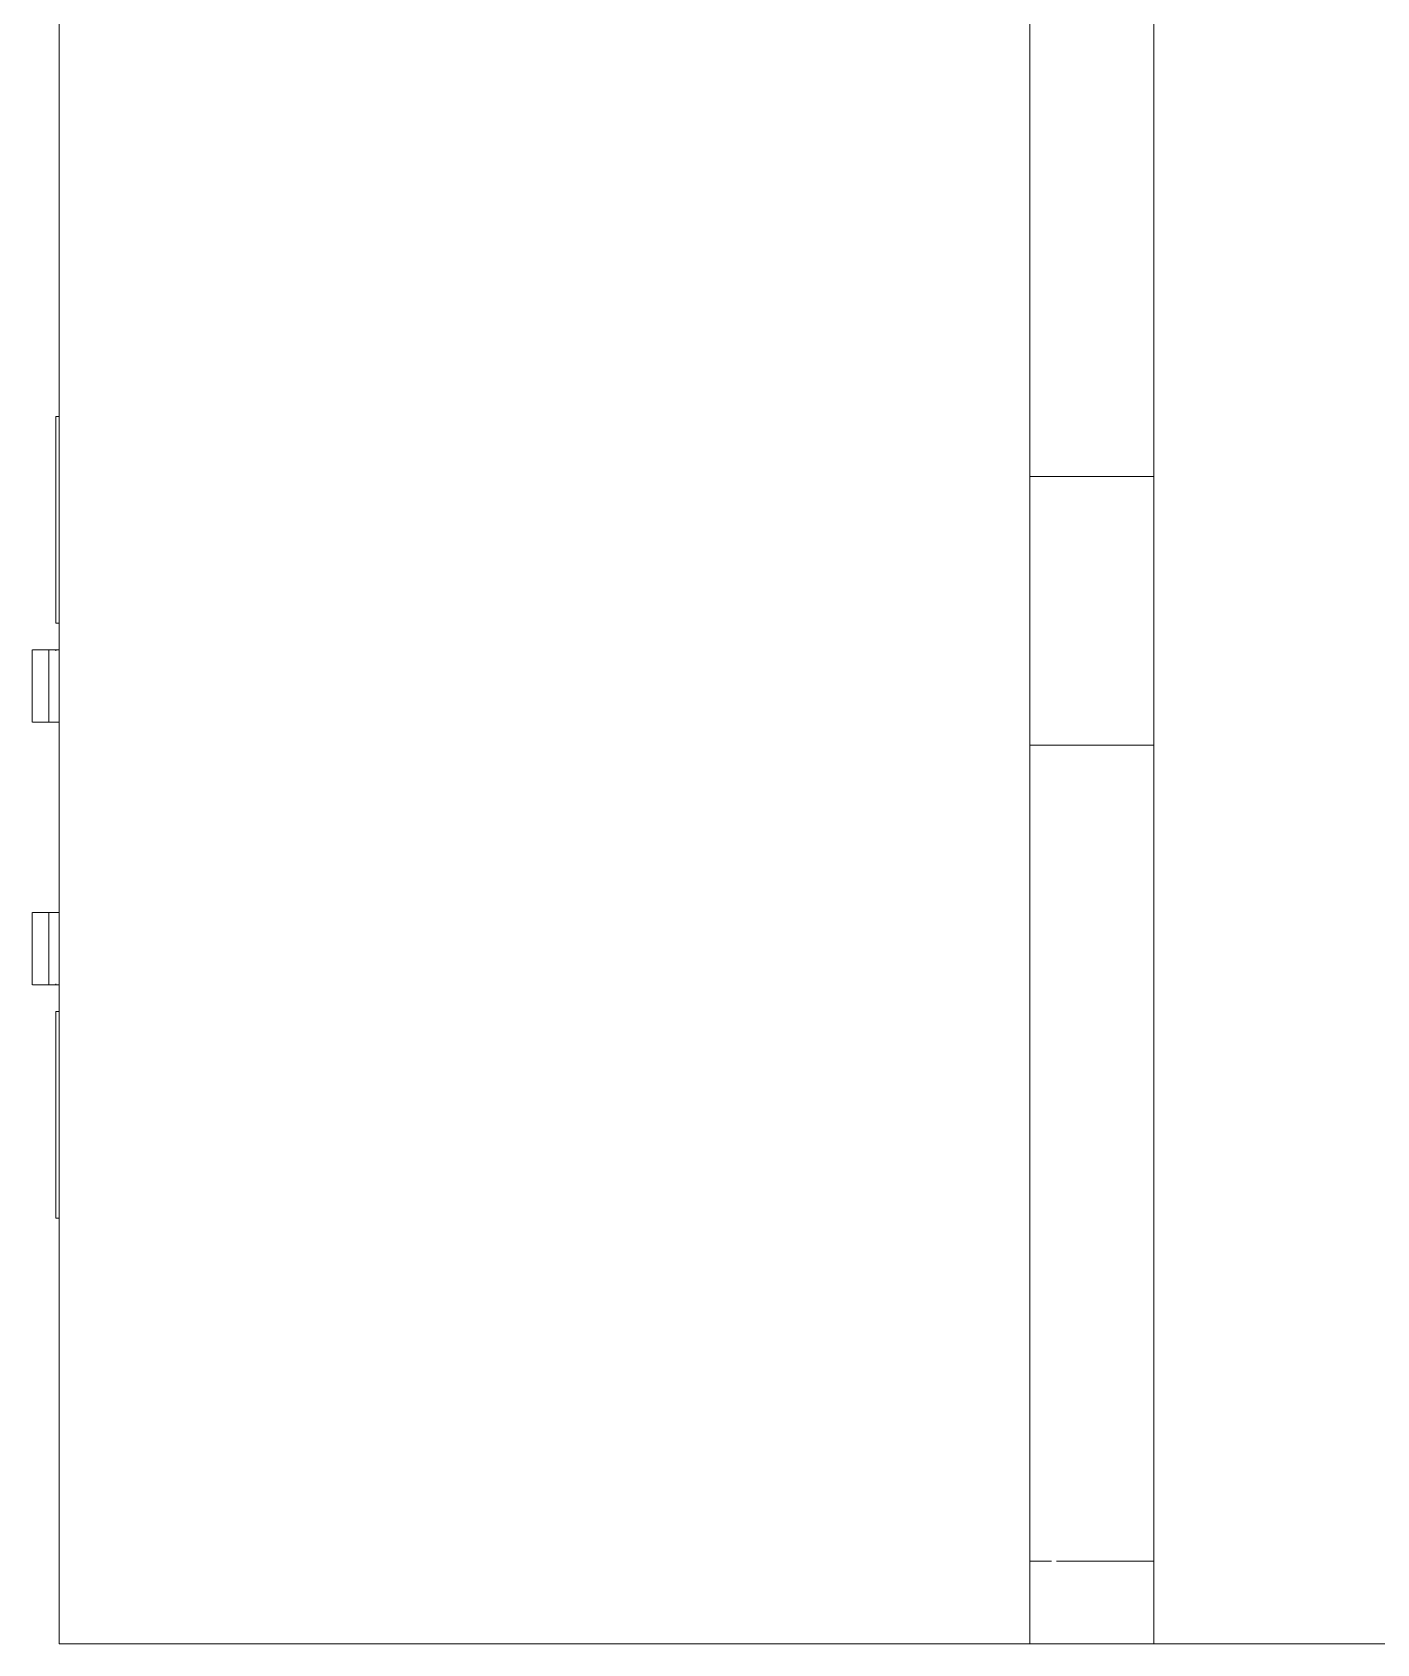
# Model space of a CAD drawing. Header units: millimetres. Extents: x 155927 to 317870, y -36033 to 97293.
# Drawn here: x 169362 to 170014, y 23528 to 24308 of the extents above; entities that cross this region are included whole.
import ezdxf

# ---------------------------------------------------------------- set-up
doc = ezdxf.new("R2010")
doc.units = ezdxf.units.MM
doc.header["$MEASUREMENT"] = 0
doc.layers.add('I-FURN', color=8, linetype='CONTINUOUS', lineweight=9)

msp = doc.modelspace()

# ---------------------------------------------------------------- linework, layer by layer
at = {"layer": 'I-FURN'}
for p, q in [((169905.49, 23568.03), (169905.49, 25088.03)), ((169905.49, 24563.03), (169905.49, 24093.03)), ((169375.49, 23528.03), (169375.49, 24328.03)), ((169845.49, 23528.03), (169845.49, 24328.03)), ((169375.49, 24122.03), (169373.99, 24122.03)), ((169373.99, 24114.03), (169373.99, 24122.03)), ((169373.99, 24122.03), (169373.99, 24118.03)), ((169375.49, 24122.03), (169373.99, 24122.03)), ((169373.99, 24118.03), (169373.99, 24122.03)), ((169373.99, 24122.03), (169373.99, 24118.03)), ((169375.49, 24122.03), (169373.99, 24122.03)), ((169373.99, 24118.03), (169373.99, 24122.03)), ((169373.99, 24122.03), (169373.99, 24118.03)), ((169373.99, 24030.03), (169373.99, 24114.03)), ((169905.49, 24093.03), (169845.49, 24093.03)), ((169905.49, 24093.03), (169845.49, 24093.03)), ((169905.49, 24093.03), (169905.49, 23963.03)), ((169373.99, 24022.03), (169373.99, 24030.03)), ((169373.99, 24026.03), (169373.99, 24022.03)), ((169373.99, 24026.03), (169373.99, 24022.03)), ((169373.99, 24022.03), (169373.99, 24026.03)), ((169373.99, 24026.03), (169373.99, 24022.03)), ((169373.99, 24022.03), (169373.99, 24026.03)), ((169373.99, 24022.03), (169375.49, 24022.03)), ((169373.99, 24022.03), (169375.49, 24022.03)), ((169373.99, 24022.03), (169375.49, 24022.03)), ((169362.48, 24009.03), (169362.48, 23974.03)), ((169362.48, 24009.03), (169362.48, 23974.03)), ((169362.54, 24009.03), (169362.99, 24009.03)), ((169362.99, 24009.03), (169370.49, 24009.03)), ((169375.49, 24009.03), (169370.49, 24009.03)), ((169370.49, 23974.03), (169370.49, 24009.03)), ((169375.49, 24009.03), (169370.49, 24009.03)), ((169375.49, 24009.03), (169373.99, 24009.03)), ((169373.99, 24008.62), (169373.99, 24009.03)), ((169373.99, 24009.03), (169373.99, 24008.62)), ((169362.99, 23974.03), (169362.54, 23974.03)), ((169370.49, 23974.03), (169362.99, 23974.03)), ((169370.49, 23974.03), (169375.49, 23974.03)), ((169370.49, 23974.03), (169375.49, 23974.03)), ((169905.49, 23963.03), (169845.49, 23963.03)), ((169905.49, 23963.03), (169845.49, 23963.03)), ((169905.49, 23963.03), (169905.49, 23528.03)), ((169362.48, 23882.03), (169362.48, 23847.03)), ((169362.48, 23882.03), (169362.48, 23847.03)), ((169362.54, 23882.03), (169362.99, 23882.03)), ((169362.99, 23882.03), (169370.49, 23882.03)), ((169375.49, 23882.03), (169370.49, 23882.03)), ((169370.49, 23847.03), (169370.49, 23882.03)), ((169375.49, 23882.03), (169370.49, 23882.03)), ((169362.99, 23847.03), (169362.54, 23847.03)), ((169370.49, 23847.03), (169362.99, 23847.03)), ((169370.49, 23847.03), (169375.49, 23847.03)), ((169370.49, 23847.03), (169375.49, 23847.03)), ((169373.99, 23847.44), (169373.99, 23847.03)), ((169373.99, 23847.03), (169373.99, 23847.44)), ((169373.99, 23847.03), (169375.49, 23847.03)), ((169375.49, 23834.03), (169373.99, 23834.03)), ((169373.99, 23826.03), (169373.99, 23834.03)), ((169373.99, 23834.03), (169373.99, 23830.03)), ((169375.49, 23834.03), (169373.99, 23834.03)), ((169373.99, 23830.03), (169373.99, 23834.03)), ((169373.99, 23834.03), (169373.99, 23830.03)), ((169375.49, 23834.03), (169373.99, 23834.03)), ((169373.99, 23830.03), (169373.99, 23834.03)), ((169373.99, 23834.03), (169373.99, 23830.03)), ((169373.99, 23742.03), (169373.99, 23826.03)), ((169373.99, 23734.03), (169373.99, 23742.03)), ((169373.99, 23738.03), (169373.99, 23734.03)), ((169373.99, 23738.03), (169373.99, 23734.03)), ((169373.99, 23734.03), (169373.99, 23738.03)), ((169373.99, 23738.03), (169373.99, 23734.03)), ((169373.99, 23734.03), (169373.99, 23738.03)), ((169373.99, 23734.03), (169375.49, 23734.03)), ((169373.99, 23734.03), (169375.49, 23734.03)), ((169373.99, 23734.03), (169375.49, 23734.03)), ((169856.07, 23568.03), (169845.49, 23568.03)), ((169856.07, 23568.03), (169845.49, 23568.03)), ((169905.49, 23568.03), (169858.39, 23568.03)), ((169905.49, 23568.03), (169858.39, 23568.03)), ((169905.49, 23528.03), (169905.49, 23567.51)), ((169375.49, 23528.03), (169845.49, 23528.03)), ((169845.49, 23528.03), (171245.49, 23528.03)), ((171245.49, 23528.03), (169845.49, 23528.03)), ((169845.49, 23528.03), (169905.49, 23528.03)), ((169905.49, 23528.03), (169845.49, 23528.03))]:
    msp.add_line(p, q, dxfattribs=at)

doc.saveas('drawing.dxf')
